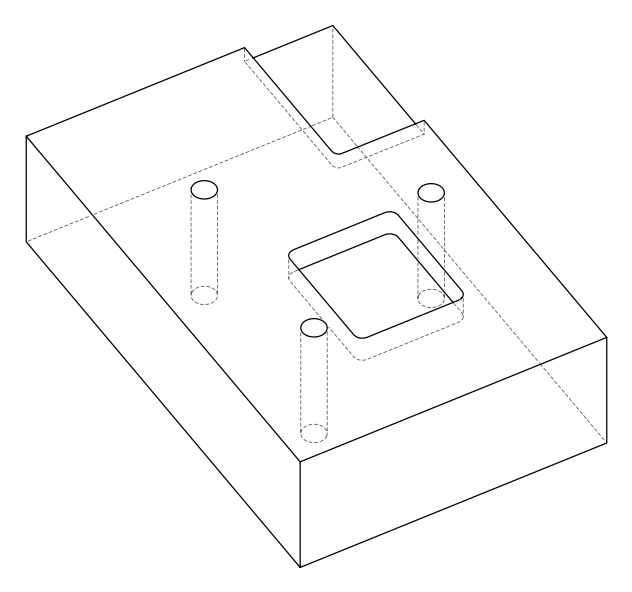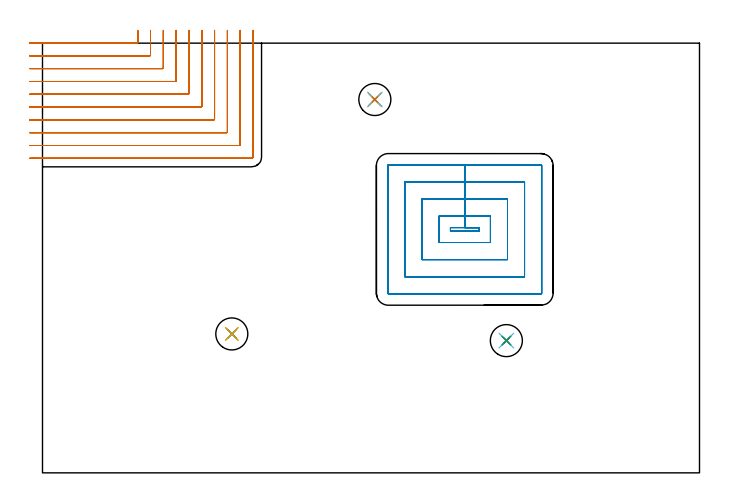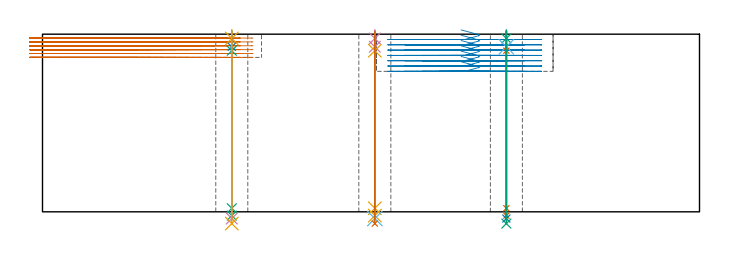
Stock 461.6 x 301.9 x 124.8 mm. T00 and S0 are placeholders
(PLAN: 17 operations, 14 tool changes, 42.9 min)
(1 MILL_CORNER_NOTCH_RECTANGULAR | CORNER_NOTCH_RECTANGULAR | NXT0201_011 | Follow Part, ap 3, ae 75% | 21.57 min | 217847 mm3)
(2 MILL_RECTANGULAR_POCKET | POCKET_RECTANGULAR_STRAIGHT | UGT0201_008 | Follow Part, ap 4, ae 75% | 16.19 min | 343400 mm3)
(3 SPOT_DRILL | STEP1HOLE | NXT0321_9005460120000 | 0.05 min | 239 mm3)
(4 SPOT_DRILL_1 | STEP1HOLE_1 | NXT0321_9005460120000 | 0.05 min | 167 mm3)
(5 SPOT_DRILL_2 | STEP1HOLE_2 | NXT0321_9005460120000 | 0.05 min | 210 mm3)
(6 DRILL_BLIND_HOLE_INTO_CENTER | STEP1HOLE | NXT0301_030 | 0.05 min | 134 mm3)
(7 GUN_DRILL_THROUGH_HOLE | STEP1HOLE | UGT0307_001 | 0.56 min | 2236 mm3)
(8 SPADE_DRILL_TO_ENLARGE_THROUGH_HOLE | STEP1HOLE | UGT0306_005 | 0.53 min | 17955 mm3)
(9 DRILL_TO_ENLARGE_THROUGH_HOLE | STEP1HOLE | UGT0301_054 | 0.54 min | 29002 mm3)
(10 DRILL_BLIND_HOLE_INTO_CENTER_1 | STEP1HOLE_1 | NXT0301_030 | 0.05 min | 170 mm3)
(11 GUN_DRILL_THROUGH_HOLE_1 | STEP1HOLE_1 | UGT0307_001 | 0.56 min | 2259 mm3)
(12 SPADE_DRILL_TO_ENLARGE_THROUGH_HOLE_1 | STEP1HOLE_1 | UGT0306_005 | 0.53 min | 17955 mm3)
(13 DRILL_TO_ENLARGE_THROUGH_HOLE_1 | STEP1HOLE_1 | UGT0301_054 | 0.54 min | 28997 mm3)
(14 DRILL_BLIND_HOLE_INTO_CENTER_2 | STEP1HOLE_2 | NXT0301_030 | 0.05 min | 161 mm3)
(15 GUN_DRILL_THROUGH_HOLE_2 | STEP1HOLE_2 | UGT0307_001 | 0.56 min | 2186 mm3)
(16 SPADE_DRILL_TO_ENLARGE_THROUGH_HOLE_2 | STEP1HOLE_2 | UGT0306_005 | 0.53 min | 17993 mm3)
(17 DRILL_TO_ENLARGE_THROUGH_HOLE_2 | STEP1HOLE_2 | UGT0301_054 | 0.54 min | 29017 mm3)
(TOOL NXT0201_011 | ENDMILL 12mm [2P460-1200-NA 1630] | D12 FL38 Z6)
(TOOL UGT0201_008 | End Mill 16 mm | D16 FL32 Z4)
(TOOL NXT0321_9005460120000 | NC Spot Drill, 142deg, 12mm, Carbide, Uncoated | D12 PA142 FL30 Z2)
(TOOL NXT0301_030 | Carbide Drill 5.9mm [860.1-0590-018A1-MM 2214] | D5.9 PA140 FL28 Z2)
(TOOL UGT0307_001 | Gun Drill 5 mm | D5 PA130 FL24 Z1)
(TOOL UGT0306_005 | Spade Drill 14.5mm | D14.5 PA132 FL10 Z2)
(TOOL UGT0301_054 | Twist Drill 22.5 mm | D22.5 PA118 FL155 Z2)
(OP 1 MILL_CORNER_NOTCH_RECTANGULAR)
G17 G21 G94 G90
T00 M6
G54
G17 G0 G90 X-8.999 Y302. S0 M3
G43 Z134.8 H1
Z122.083
G94 G1 X-5.999 F250.
X66.306 F500.
G3 X66.9 Y302.594 R0.6
G1 Y307.9
Y310.9 F250.
G0 Z134.8
X-9. Y293.
Z122.083
G1 X-6.
X75.306 F500.
G3 X75.9 Y293.594 R0.6
G1 Y307.9
Y310.9 F250.
G0 Z134.8
X-9. Y284.
Z122.083
G1 X-6.
X84.306 F500.
G3 X84.9 Y284.594 R0.6
G1 Y307.9
Y310.9 F250.
G0 Z134.8
X-9. Y275.
Z122.083
G1 X-6.
X93.305 F500.
G3 X93.9 Y275.595 R0.6
G1 Y307.9
Y310.9 F250.
G0 Z134.8
X-9. Y266.
Z122.083
G1 X-6.
X102.305 F500.
G3 X102.9 Y266.595 R0.6
G1 Y307.9
Y310.9 F250.
G0 Z134.8
X-9. Y257.
Z122.083
G1 X-6.
X111.305 F500.
G3 X111.9 Y257.595 R0.6
G1 Y307.9
Y310.9 F250.
G0 Z134.8
X-9. Y248.
Z122.083
G1 X-6.
X120.304 F500.
G3 X120.9 Y248.596 R0.6
G1 Y307.9
Y310.9 F250.
G0 Z134.8
X-9. Y239.
Z122.083
G1 X-6.
X129.304 F500.
G3 X129.9 Y239.596 R0.6
G1 Y307.9
Y310.9 F250.
G0 Z134.8
X-9. Y230.
Z122.083
G1 X-6.
X138.304 F500.
G3 X138.9 Y230.596 R0.6
G1 Y307.9
Y310.9 F250.
G0 Z134.8
X-9. Y221.
Z122.083
G1 X-6.
X147. F500.
G3 X147.9 Y221.9 R0.9
G1 Y307.9
Y310.9 F250.
G0 Z134.8
X-8.999 Y302.
Z119.367
G1 X-5.999
X66.306 F500.
G3 X66.9 Y302.594 R0.6
G1 Y307.9
Y310.9 F250.
G0 Z134.8
X-9. Y293.
Z119.367
G1 X-6.
X75.306 F500.
G3 X75.9 Y293.594 R0.6
G1 Y307.9
Y310.9 F250.
G0 Z134.8
X-9. Y284.
Z119.367
G1 X-6.
X84.306 F500.
G3 X84.9 Y284.594 R0.6
G1 Y307.9
Y310.9 F250.
G0 Z134.8
X-9. Y275.
Z119.367
G1 X-6.
X93.305 F500.
G3 X93.9 Y275.595 R0.6
G1 Y307.9
Y310.9 F250.
G0 Z134.8
X-9. Y266.
Z119.367
G1 X-6.
X102.305 F500.
G3 X102.9 Y266.595 R0.6
G1 Y307.9
Y310.9 F250.
G0 Z134.8
X-9. Y257.
Z119.367
G1 X-6.
X111.305 F500.
G3 X111.9 Y257.595 R0.6
G1 Y307.9
Y310.9 F250.
G0 Z134.8
X-9. Y248.
Z119.367
G1 X-6.
X120.304 F500.
G3 X120.9 Y248.596 R0.6
G1 Y307.9
Y310.9 F250.
G0 Z134.8
X-9. Y239.
Z119.367
G1 X-6.
X129.304 F500.
G3 X129.9 Y239.596 R0.6
G1 Y307.9
Y310.9 F250.
G0 Z134.8
X-9. Y230.
Z119.367
G1 X-6.
X138.304 F500.
G3 X138.9 Y230.596 R0.6
G1 Y307.9
Y310.9 F250.
G0 Z134.8
X-9. Y221.
Z119.367
G1 X-6.
X147. F500.
G3 X147.9 Y221.9 R0.9
G1 Y307.9
Y310.9 F250.
G0 Z134.8
X-8.999 Y302.
Z116.65
G1 X-5.999
X66.306 F500.
G3 X66.9 Y302.594 R0.6
G1 Y307.9
Y310.9 F250.
G0 Z134.8
X-9. Y293.
Z116.65
G1 X-6.
X75.306 F500.
G3 X75.9 Y293.594 R0.6
G1 Y307.9
Y310.9 F250.
G0 Z134.8
X-9. Y284.
Z116.65
G1 X-6.
X84.306 F500.
G3 X84.9 Y284.594 R0.6
G1 Y307.9
Y310.9 F250.
G0 Z134.8
X-9. Y275.
Z116.65
G1 X-6.
X93.305 F500.
G3 X93.9 Y275.595 R0.6
G1 Y307.9
Y310.9 F250.
G0 Z134.8
X-9. Y266.
Z116.65
G1 X-6.
X102.305 F500.
G3 X102.9 Y266.595 R0.6
G1 Y307.9
Y310.9 F250.
G0 Z134.8
X-9. Y257.
Z116.65
G1 X-6.
X111.305 F500.
G3 X111.9 Y257.595 R0.6
G1 Y307.9
Y310.9 F250.
G0 Z134.8
X-9. Y248.
Z116.65
G1 X-6.
X120.304 F500.
G3 X120.9 Y248.596 R0.6
G1 Y307.9
Y310.9 F250.
G0 Z134.8
X-9. Y239.
Z116.65
G1 X-6.
X129.304 F500.
G3 X129.9 Y239.596 R0.6
G1 Y307.9
Y310.9 F250.
G0 Z134.8
X-9. Y230.
Z116.65
G1 X-6.
X138.304 F500.
G3 X138.9 Y230.596 R0.6
G1 Y307.9
Y310.9 F250.
G0 Z134.8
X-9. Y221.
Z116.65
G1 X-6.
X147. F500.
G3 X147.9 Y221.9 R0.9
G1 Y307.9
Y310.9 F250.
G0 Z134.8
X-8.999 Y302.
Z113.933
G1 X-5.999
X66.306 F500.
G3 X66.9 Y302.594 R0.6
G1 Y307.9
Y310.9 F250.
G0 Z134.8
X-9. Y293.
Z113.933
G1 X-6.
X75.306 F500.
G3 X75.9 Y293.594 R0.6
G1 Y307.9
Y310.9 F250.
G0 Z134.8
X-9. Y284.
Z113.933
G1 X-6.
X84.306 F500.
G3 X84.9 Y284.594 R0.6
G1 Y307.9
Y310.9 F250.
G0 Z134.8
X-9. Y275.
Z113.933
G1 X-6.
X93.305 F500.
G3 X93.9 Y275.595 R0.6
G1 Y307.9
Y310.9 F250.
G0 Z134.8
X-9. Y266.
Z113.933
G1 X-6.
X102.305 F500.
G3 X102.9 Y266.595 R0.6
G1 Y307.9
Y310.9 F250.
G0 Z134.8
X-9. Y257.
Z113.933
G1 X-6.
X111.305 F500.
G3 X111.9 Y257.595 R0.6
G1 Y307.9
Y310.9 F250.
G0 Z134.8
X-9. Y248.
Z113.933
G1 X-6.
X120.304 F500.
G3 X120.9 Y248.596 R0.6
G1 Y307.9
Y310.9 F250.
G0 Z134.8
X-9. Y239.
Z113.933
G1 X-6.
X129.304 F500.
G3 X129.9 Y239.596 R0.6
G1 Y307.9
Y310.9 F250.
G0 Z134.8
X-9. Y230.
Z113.933
G1 X-6.
X138.304 F500.
G3 X138.9 Y230.596 R0.6
G1 Y307.9
Y310.9 F250.
G0 Z134.8
X-9. Y221.
Z113.933
G1 X-6.
X147. F500.
G3 X147.9 Y221.9 R0.9
G1 Y307.9
Y310.9 F250.
G0 Z134.8
X-8.999 Y302.
Z111.217
G1 X-5.999
X66.306 F500.
G3 X66.9 Y302.594 R0.6
G1 Y307.9
Y310.9 F250.
G0 Z134.8
X-9. Y293.
Z111.217
G1 X-6.
X75.306 F500.
G3 X75.9 Y293.594 R0.6
G1 Y307.9
Y310.9 F250.
G0 Z134.8
X-9. Y284.
Z111.217
G1 X-6.
X84.306 F500.
G3 X84.9 Y284.594 R0.6
G1 Y307.9
Y310.9 F250.
G0 Z134.8
X-9. Y275.
Z111.217
G1 X-6.
X93.305 F500.
G3 X93.9 Y275.595 R0.6
G1 Y307.9
Y310.9 F250.
G0 Z134.8
X-9. Y266.
Z111.217
G1 X-6.
X102.305 F500.
G3 X102.9 Y266.595 R0.6
G1 Y307.9
Y310.9 F250.
G0 Z134.8
X-9. Y257.
Z111.217
G1 X-6.
X111.305 F500.
G3 X111.9 Y257.595 R0.6
G1 Y307.9
Y310.9 F250.
G0 Z134.8
X-9. Y248.
Z111.217
G1 X-6.
X120.304 F500.
G3 X120.9 Y248.596 R0.6
G1 Y307.9
Y310.9 F250.
G0 Z134.8
X-9. Y239.
Z111.217
G1 X-6.
X129.304 F500.
G3 X129.9 Y239.596 R0.6
G1 Y307.9
Y310.9 F250.
G0 Z134.8
X-9. Y230.
Z111.217
G1 X-6.
X138.304 F500.
G3 X138.9 Y230.596 R0.6
G1 Y307.9
Y310.9 F250.
G0 Z134.8
X-9. Y221.
Z111.217
G1 X-6.
X147. F500.
G3 X147.9 Y221.9 R0.9
G1 Y307.9
Y310.9 F250.
G0 Z134.8
X-8.999 Y302.
Z108.5
G1 X-5.999
X66.306 F500.
G3 X66.9 Y302.594 R0.6
G1 Y307.9
Y310.9 F250.
G0 Z134.8
X-9. Y293.
Z108.5
G1 X-6.
X75.306 F500.
G3 X75.9 Y293.594 R0.6
G1 Y307.9
Y310.9 F250.
G0 Z134.8
X-9. Y284.
Z108.5
G1 X-6.
X84.306 F500.
G3 X84.9 Y284.594 R0.6
G1 Y307.9
Y310.9 F250.
G0 Z134.8
X-9. Y275.
Z108.5
G1 X-6.
X93.305 F500.
G3 X93.9 Y275.595 R0.6
G1 Y307.9
Y310.9 F250.
G0 Z134.8
X-9. Y266.
Z108.5
G1 X-6.
X102.305 F500.
G3 X102.9 Y266.595 R0.6
G1 Y307.9
Y310.9 F250.
G0 Z134.8
X-9. Y257.
Z108.5
G1 X-6.
X111.305 F500.
G3 X111.9 Y257.595 R0.6
G1 Y307.9
Y310.9 F250.
G0 Z134.8
X-9. Y248.
Z108.5
G1 X-6.
X120.304 F500.
G3 X120.9 Y248.596 R0.6
G1 Y307.9
Y310.9 F250.
G0 Z134.8
X-9. Y239.
Z108.5
G1 X-6.
X129.304 F500.
G3 X129.9 Y239.596 R0.6
G1 Y307.9
Y310.9 F250.
G0 Z134.8
X-9. Y230.
Z108.5
G1 X-6.
X138.304 F500.
G3 X138.9 Y230.596 R0.6
G1 Y307.9
Y310.9 F250.
G0 Z134.8
X-9. Y221.
Z108.5
G1 X-6.
X147. F500.
G3 X147.9 Y221.9 R0.9
G1 Y307.9
Y310.9 F250.
G0 Z134.8
M5
M2
(OP 2 MILL_RECTANGULAR_POCKET)
G17 G21 G94 G90
T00 M6
G54
G17 G0 G90 X294.139 Y169.8 S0 M3
G43 Z134.8 H0
Z127.8
G94 G1 X306.7 Z124.434 F250.
Y172.3 Z123.764
X296.65 Z121.071
X286.6 F500.
Y169.8
X306.7
Y172.3
X296.65
Y180.3
X278.6
Y161.8
X314.7
Y180.3
X296.65
Y192.3
X266.6
Y149.8
X326.7
Y192.3
X296.65
Y204.3
X254.6
Y137.8
X338.7
Y204.3
X296.65
Y216.3
X243.
G3 X242.6 Y215.9 R0.4
G1 Y126.2
G3 X243. Y125.8 R0.4
G1 X350.3
G3 X350.7 Y126.2 R0.4
G1 Y215.9
G3 X350.3 Y216.3 R0.4
G1 X296.65
X295.65
G0 X294.139 Y169.8 Z124.071
G1 X306.7 Z120.706 F250.
Y172.3 Z120.036
X296.65 Z117.343
X286.6 F500.
Y169.8
X306.7
Y172.3
X296.65
Y180.3
X278.6
Y161.8
X314.7
Y180.3
X296.65
Y192.3
X266.6
Y149.8
X326.7
Y192.3
X296.65
Y204.3
X254.6
Y137.8
X338.7
Y204.3
X296.65
Y216.3
X243.
G3 X242.6 Y215.9 R0.4
G1 Y126.2
G3 X243. Y125.8 R0.4
G1 X350.3
G3 X350.7 Y126.2 R0.4
G1 Y215.9
G3 X350.3 Y216.3 R0.4
G1 X296.65
X295.65
G0 X294.139 Y169.8 Z120.343
G1 X306.7 Z116.977 F250.
Y172.3 Z116.307
X296.65 Z113.614
X286.6 F500.
Y169.8
X306.7
Y172.3
X296.65
Y180.3
X278.6
Y161.8
X314.7
Y180.3
X296.65
Y192.3
X266.6
Y149.8
X326.7
Y192.3
X296.65
Y204.3
X254.6
Y137.8
X338.7
Y204.3
X296.65
Y216.3
X243.
G3 X242.6 Y215.9 R0.4
G1 Y126.2
G3 X243. Y125.8 R0.4
G1 X350.3
G3 X350.7 Y126.2 R0.4
G1 Y215.9
G3 X350.3 Y216.3 R0.4
G1 X296.65
X295.65
G0 X294.139 Y169.8 Z116.614
G1 X306.7 Z113.248 F250.
Y172.3 Z112.579
X296.65 Z109.886
X286.6 F500.
Y169.8
X306.7
Y172.3
X296.65
Y180.3
X278.6
Y161.8
X314.7
Y180.3
X296.65
Y192.3
X266.6
Y149.8
X326.7
Y192.3
X296.65
Y204.3
X254.6
Y137.8
X338.7
Y204.3
X296.65
Y216.3
X243.
G3 X242.6 Y215.9 R0.4
G1 Y126.2
G3 X243. Y125.8 R0.4
G1 X350.3
G3 X350.7 Y126.2 R0.4
G1 Y215.9
G3 X350.3 Y216.3 R0.4
G1 X296.65
X295.65
G0 X294.139 Y169.8 Z112.886
G1 X306.7 Z109.52 F250.
Y172.3 Z108.85
X296.65 Z106.157
X286.6 F500.
Y169.8
X306.7
Y172.3
X296.65
Y180.3
X278.6
Y161.8
X314.7
Y180.3
X296.65
Y192.3
X266.6
Y149.8
X326.7
Y192.3
X296.65
Y204.3
X254.6
Y137.8
X338.7
Y204.3
X296.65
Y216.3
X243.
G3 X242.6 Y215.9 R0.4
G1 Y126.2
G3 X243. Y125.8 R0.4
G1 X350.3
G3 X350.7 Y126.2 R0.4
G1 Y215.9
G3 X350.3 Y216.3 R0.4
G1 X296.65
X295.65
G0 X294.139 Y169.8 Z109.157
G1 X306.7 Z105.791 F250.
Y172.3 Z105.121
X296.65 Z102.429
X286.6 F500.
Y169.8
X306.7
Y172.3
X296.65
Y180.3
X278.6
Y161.8
X314.7
Y180.3
X296.65
Y192.3
X266.6
Y149.8
X326.7
Y192.3
X296.65
Y204.3
X254.6
Y137.8
X338.7
Y204.3
X296.65
Y216.3
X243.
G3 X242.6 Y215.9 R0.4
G1 Y126.2
G3 X243. Y125.8 R0.4
G1 X350.3
G3 X350.7 Y126.2 R0.4
G1 Y215.9
G3 X350.3 Y216.3 R0.4
G1 X296.65
X295.65
G0 X294.139 Y169.8 Z105.429
G1 X306.7 Z102.063 F250.
Y172.3 Z101.393
X296.65 Z98.7
X286.6 F500.
Y169.8
X306.7
Y172.3
X296.65
Y180.3
X278.6
Y161.8
X314.7
Y180.3
X296.65
Y192.3
X266.6
Y149.8
X326.7
Y192.3
X296.65
Y204.3
X254.6
Y137.8
X338.7
Y204.3
X296.65
Y216.3
X243.
G3 X242.6 Y215.9 R0.4
G1 Y126.2
G3 X243. Y125.8 R0.4
G1 X350.3
G3 X350.7 Y126.2 R0.4
G1 Y215.9
G3 X350.3 Y216.3 R0.4
G1 X296.65
X295.65
G0 Z134.8
M5
M2
(OP 3 SPOT_DRILL)
G17 G21 G94 G90
T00 M6
G54
G17 G0 G90 X325.9 Y92.9 S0 M3
G43 Z134.8 H0
G94 G81 G98 Z121.8 F250. R127.8
G80
M5
M2
(OP 4 SPOT_DRILL_1)
G17 G21 G94 G90
T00 M6
G54
G17 G0 G90 X233.5 Y262.3 S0 M3
G43 Z134.8 H0
G94 G81 G98 Z121.8 F250. R127.8
G80
M5
M2
(OP 5 SPOT_DRILL_2)
G17 G21 G94 G90
T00 M6
G54
G17 G0 G90 X133. Y97.6 S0 M3
G43 Z134.8 H0
G94 G81 G98 Z121.8 F250. R127.8
G80
M5
M2
(OP 6 DRILL_BLIND_HOLE_INTO_CENTER)
G17 G21 G94 G90
T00 M6
G54
G17 G0 G90 X325.9 Y92.9 S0 M3
G43 Z134.8 H1
G94 G81 G98 Z115.95 F250. R126.8
G80
M5
M2
(OP 7 GUN_DRILL_THROUGH_HOLE)
G17 G21 G94 G90
T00 M6
G54
G17 G0 G90 X325.9 Y92.9 M8
G43 Z134.8 H0
Z122.26
S716 M3
G94 G1 Z113.194 F125. M26
G4 X.084
Z2.5 F250.
G4 X.084
Z-2.666 F125.
G4 X.084
M5
M9
G0 Z122.26
Z134.8
M2
(OP 8 SPADE_DRILL_TO_ENLARGE_THROUGH_HOLE)
G17 G21 G94 G90
T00 M6
G54
G17 G0 G90 X325.9 Y92.9 S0 M3
G43 Z134.8 H0
G94 G73 G98 Z-4.728 F250. Q14.392 R126.8
G80
M5
M2
(OP 9 DRILL_TO_ENLARGE_THROUGH_HOLE)
G17 G21 G94 G90
T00 M6
G54
G17 G0 G90 X325.9 Y92.9 S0 M3
G43 Z134.8 H0
G94 G73 G98 Z-8.26 F250. Q22.177 R126.8
G80
M5
M2
(OP 10 DRILL_BLIND_HOLE_INTO_CENTER_1)
G17 G21 G94 G90
T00 M6
G54
G17 G0 G90 X233.5 Y262.3 S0 M3
G43 Z134.8 H1
G94 G81 G98 Z115.95 F250. R126.8
G80
M5
M2
(OP 11 GUN_DRILL_THROUGH_HOLE_1)
G17 G21 G94 G90
T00 M6
G54
G17 G0 G90 X233.5 Y262.3 M8
G43 Z134.8 H0
Z122.26
S716 M3
G94 G1 Z113.194 F125. M26
G4 X.084
Z2.5 F250.
G4 X.084
Z-2.666 F125.
G4 X.084
M5
M9
G0 Z122.26
Z134.8
M2
(OP 12 SPADE_DRILL_TO_ENLARGE_THROUGH_HOLE_1)
G17 G21 G94 G90
T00 M6
G54
G17 G0 G90 X233.5 Y262.3 S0 M3
G43 Z134.8 H0
G94 G73 G98 Z-4.728 F250. Q14.392 R126.8
G80
M5
M2
(OP 13 DRILL_TO_ENLARGE_THROUGH_HOLE_1)
G17 G21 G94 G90
T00 M6
G54
G17 G0 G90 X233.5 Y262.3 S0 M3
G43 Z134.8 H0
G94 G73 G98 Z-8.26 F250. Q22.177 R126.8
G80
M5
M2
(OP 14 DRILL_BLIND_HOLE_INTO_CENTER_2)
G17 G21 G94 G90
T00 M6
G54
G17 G0 G90 X133. Y97.6 S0 M3
G43 Z134.8 H1
G94 G81 G98 Z115.95 F250. R126.8
G80
M5
M2
(OP 15 GUN_DRILL_THROUGH_HOLE_2)
G17 G21 G94 G90
T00 M6
G54
G17 G0 G90 X133. Y97.6 M8
G43 Z134.8 H0
Z122.26
S716 M3
G94 G1 Z113.194 F125. M26
G4 X.084
Z2.5 F250.
G4 X.084
Z-2.666 F125.
G4 X.084
M5
M9
G0 Z122.26
Z134.8
M2
(OP 16 SPADE_DRILL_TO_ENLARGE_THROUGH_HOLE_2)
G17 G21 G94 G90
T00 M6
G54
G17 G0 G90 X133. Y97.6 S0 M3
G43 Z134.8 H0
G94 G73 G98 Z-4.728 F250. Q14.392 R126.8
G80
M5
M2
(OP 17 DRILL_TO_ENLARGE_THROUGH_HOLE_2)
G17 G21 G94 G90
T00 M6
G54
G17 G0 G90 X133. Y97.6 S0 M3
G43 Z134.8 H0
G94 G73 G98 Z-8.26 F250. Q22.177 R126.8
G80
M5
M2
